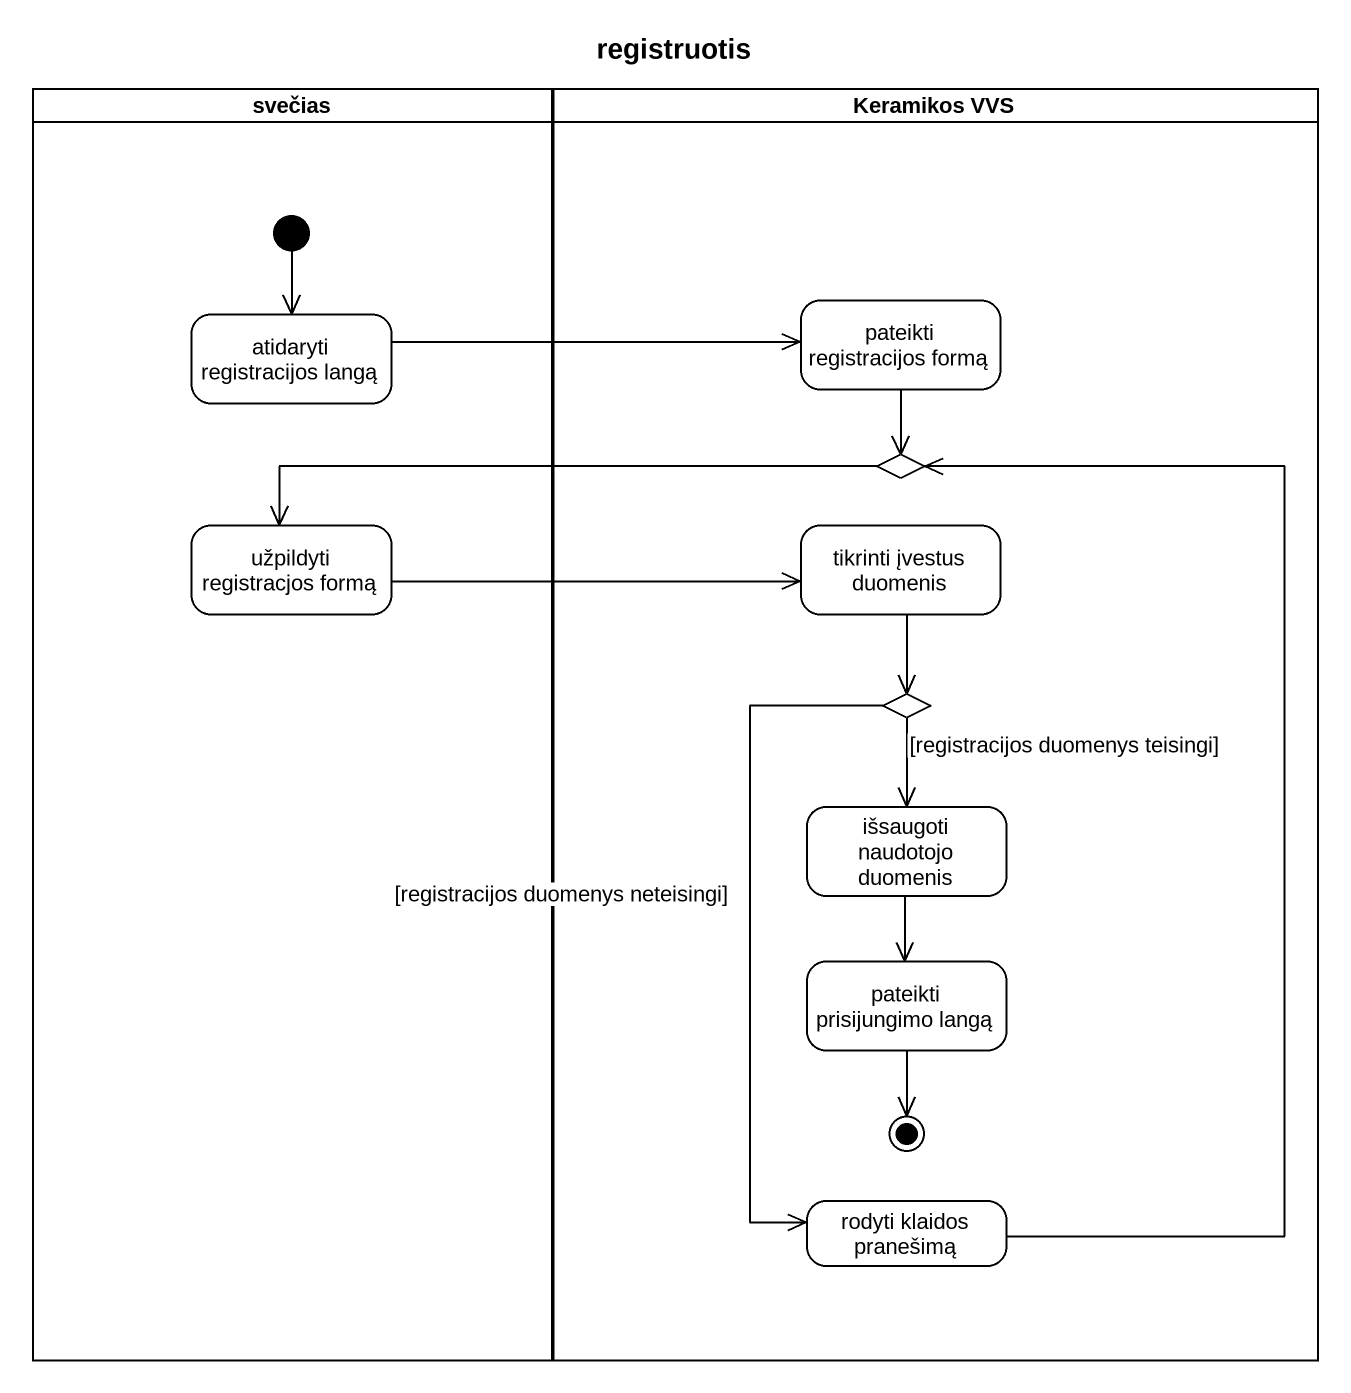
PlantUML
@startuml
title registruotis
hide empty description
state svečias <<partition>> {
  state "atidaryti registracijos langą" as atidaryti_registracijos
  state "užpildyti registracjos formą" as užpildyti_registracjos_formą
  [*] --> atidaryti_registracijos
}
state "Keramikos VVS" as Keramikos_VVS <<partition>> {
  state "pateikti registracijos formą" as pateikti_registracijos_formą
  state choice1 <<choice>>
  state "tikrinti įvestus duomenis" as tikrinti_įvestus_duomenis
  state choice2 <<choice>>
  state "išsaugoti naudotojo duomenis" as išsaugoti_naudotojo_duomenis
  state "pateikti prisijungimo langą" as pateikti_prisijungimo_langą
  state "rodyti klaidos pranešimą" as rodyti_klaidos_pranešimą
  pateikti_prisijungimo_langą --> [*]
}
pateikti_registracijos_formą --> choice1
atidaryti_registracijos -right-> pateikti_registracijos_formą
choice1 -left-> užpildyti_registracjos_formą
užpildyti_registracjos_formą -right-> tikrinti_įvestus_duomenis
tikrinti_įvestus_duomenis --> choice2
choice2 --> išsaugoti_naudotojo_duomenis : [registracijos duomenys teisingi]
choice2 --> rodyti_klaidos_pranešimą : [registracijos duomenys neteisingi]
išsaugoti_naudotojo_duomenis --> pateikti_prisijungimo_langą
rodyti_klaidos_pranešimą -up-> choice1
@enduml
